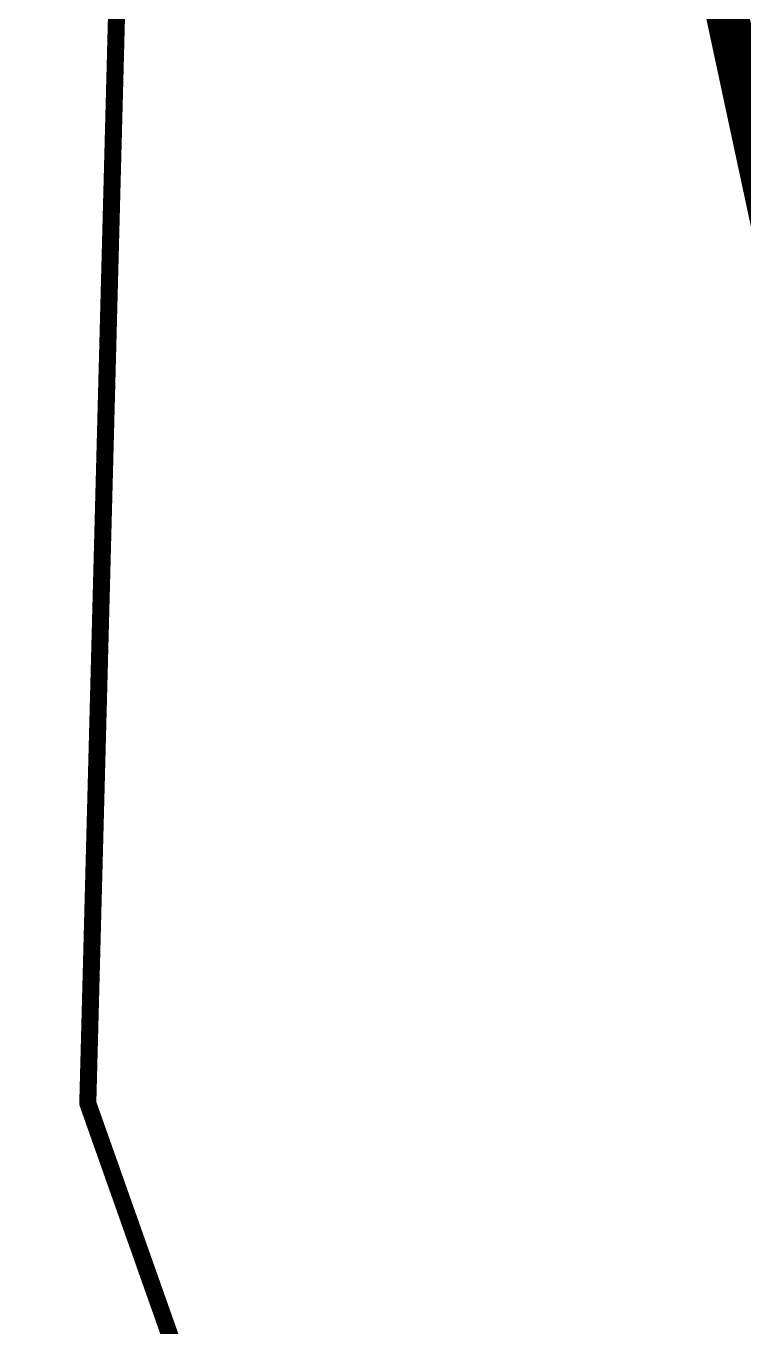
# Model space of a CAD drawing. Header units: metres. Extents: x 561401 to 594056, y 8460144 to 8508504.
# Drawn here: x 572862.72 to 572871.14, y 8476484.26 to 8476499.52 of the extents above; entities that cross this region are included whole.
import ezdxf

# ---------------------------------------------------------------- set-up
doc = ezdxf.new("R2010")
doc.units = ezdxf.units.M
for name, color, linetype in [('1.1. DERECHO DE VIA', 230, 'Continuous'), ('1.2. AFECTADOS BASE GRAFICA ESTATAL NO INSCRITO', 30, 'Continuous'), ('1.2. AFECTADOS BASE GRAFICA SUNARP', 150, 'Continuous')]:
    doc.layers.add(name, color=color, linetype=linetype)

msp = doc.modelspace()

# ---------------------------------------------------------------- linework, layer by layer
at = {"layer": '1.1. DERECHO DE VIA', "color": 230, "linetype": 'Continuous', "lineweight": 40, "ltscale": 0.2, "const_width": 0.5}
msp.add_lwpolyline([(572754.667, 8476392.248), (572772.304, 8476394.907), (572794.371, 8476393.212), (572813.176, 8476399.984), (572830.9, 8476409.146), (572846.511, 8476421.648), (572861.95, 8476434.34), (572874.91, 8476449.179), (572878.139, 8476468.614), (572873.433, 8476488.05), (572869.239, 8476507.601), (572865.249, 8476528.571), (572876.365, 8476544.537), (572889.821, 8476559.334), (572901.679, 8476575.158), (572907.186, 8476593.985), (572906.082, 8476612.556), (572896.243, 8476631.589), (572887.211, 8476649.29), (572876.143, 8476665.948), (572867.438, 8476683.797), (572859.869, 8476702.294), (572859.776, 8476714.566), (572856.629, 8476729.924)], dxfattribs=at)
at = {"layer": '1.2. AFECTADOS BASE GRAFICA ESTATAL NO INSCRITO', "color": 64, "linetype": 'Continuous', "lineweight": -3, "const_width": 0.2}
msp.add_lwpolyline([(572907.355, 8476517.526), (572888.353, 8476512.604), (572879.168, 8476511.145), (572879.612, 8476506.376), (572879.612, 8476506.376), (572873.41, 8476501.829), (572863.786, 8476499.795), (572863.445, 8476486.886), (572870.593, 8476466.668), (572882.686, 8476471.75), (572889.266, 8476468.152), (572889.934, 8476462.571), (572889.973, 8476457.641), (572889.478, 8476453.293), (572888.682, 8476450.209), (572887.552, 8476445.52), (572885.61, 8476441.388)], dxfattribs=at)
at = {"layer": '1.2. AFECTADOS BASE GRAFICA SUNARP', "color": 64, "linetype": 'Continuous', "lineweight": -3, "const_width": 0.2}
msp.add_lwpolyline([(572455.046, 8476410.533), (572492.159, 8476410.43), (572529.272, 8476410.326), (572603.497, 8476410.119), (572640.61, 8476410.015), (572677.723, 8476409.912), (572714.939, 8476446.686), (572752.052, 8476446.583), (572789.165, 8476446.479), (572863.494, 8476483.149), (572864.437, 8476484.081), (572863.445, 8476486.886), (572863.786, 8476499.795), (572873.41, 8476501.829), (572879.612, 8476506.376), (572879.168, 8476511.145), (572888.353, 8476512.604), (572895.061, 8476514.342), (572900.71, 8476519.924), (572937.823, 8476519.82), (572975.143, 8476593.473), (572975.35, 8476667.23), (572975.868, 8476851.625)], dxfattribs=at)

doc.saveas('drawing.dxf')
